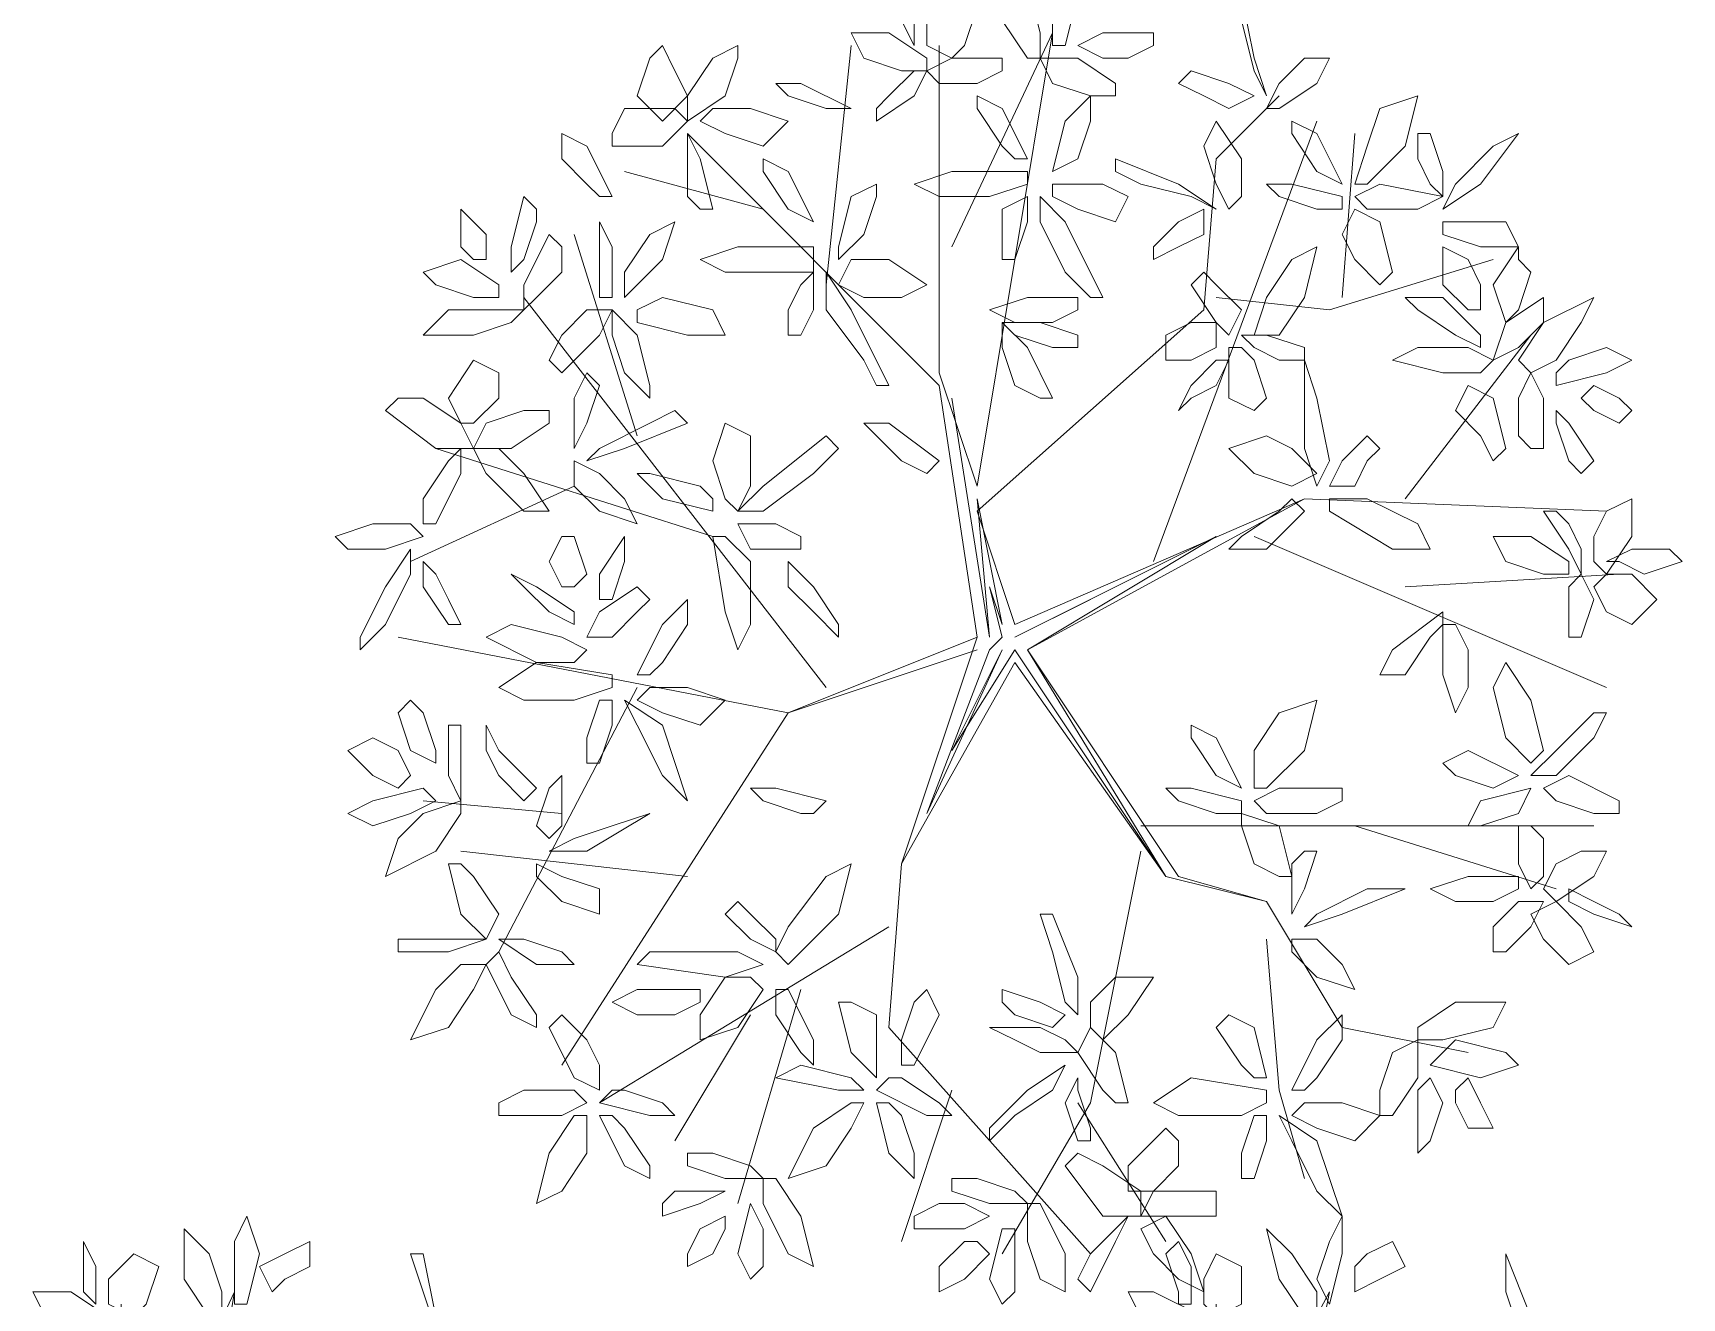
# Model space of a CAD drawing. Header units: millimetres. Extents: x 2576 to 2719, y 1757 to 1977.
# Drawn here: x 2666.106 to 2669.805, y 1817.342 to 1820.18 of the extents above; entities that cross this region are included whole.
import ezdxf

# ---------------------------------------------------------------- set-up
doc = ezdxf.new("R2010")
doc.units = ezdxf.units.MM
doc.layers.add('PDF_0', color=7, linetype='Continuous')

msp = doc.modelspace()

# ---------------------------------------------------------------- linework, layer by layer
at = {"layer": 'PDF_0', "lineweight": 9}
for points in [[(2668.3931, 1820.2081), (2668.3931, 1820.2928), (2668.4214, 1820.3493), (2668.4496, 1820.2646), (2668.4214, 1820.1516), (2668.3931, 1820.1516)], [(2668.0825, 1820.1516), (2668.0825, 1820.1799), (2668.0825, 1820.2364), (2668.0543, 1820.2928), (2668.0543, 1820.2646), (2668.0543, 1820.2081)], [(2668.3649, 1820.1234), (2668.3367, 1820.1234), (2668.2802, 1820.2081), (2668.2802, 1820.3211), (2668.3367, 1820.2928), (2668.3649, 1820.1799)], [(2668.1672, 1820.1234), (2668.1107, 1820.1516), (2668.1107, 1820.2081), (2668.1672, 1820.2646), (2668.2237, 1820.2364), (2668.1955, 1820.1516)], [(2668.8167, 1820.2081), (2668.845, 1820.0952), (2668.8732, 1820.0387), (2668.845, 1820.1234), (2668.8167, 1820.2646), (2668.7885, 1820.2646)], [(2668.0543, 1820.0952), (2667.9695, 1820.1234), (2667.9413, 1820.1799), (2668.026, 1820.1799), (2668.1107, 1820.1234), (2668.1107, 1820.0952)], [(2668.5626, 1820.1234), (2668.5061, 1820.1234), (2668.4496, 1820.1516), (2668.5061, 1820.1799), (2668.6191, 1820.1799), (2668.6191, 1820.1516)], [(2667.5459, 1820.0952), (2667.5742, 1820.0387), (2667.5177, 1819.9822), (2667.4612, 1820.0387), (2667.4895, 1820.1234), (2667.5177, 1820.1516)], [(2667.6871, 1820.1516), (2667.6871, 1820.1234), (2667.6589, 1820.0387), (2667.5742, 1819.9822), (2667.5742, 1820.0387), (2667.6307, 1820.1234)], [(2668.2237, 1820.0669), (2668.139, 1820.0669), (2668.1107, 1820.0952), (2668.1672, 1820.1234), (2668.2802, 1820.1234), (2668.2802, 1820.0952)], [(2668.4779, 1820.0387), (2668.3931, 1820.0669), (2668.3649, 1820.1234), (2668.4496, 1820.1234), (2668.5343, 1820.0669), (2668.5343, 1820.0387)], [(2668.8732, 1820.0104), (2668.9014, 1820.0104), (2668.9862, 1820.0669), (2669.0144, 1820.1234), (2668.9579, 1820.1234), (2668.9014, 1820.0669)], [(2667.8848, 1820.0104), (2667.9413, 1820.0104), (2667.8283, 1820.0669), (2667.7719, 1820.0669), (2667.8001, 1820.0387)], [(2668.026, 1820.0387), (2668.0825, 1820.0952), (2668.1107, 1820.0952), (2668.0825, 1820.0387), (2667.9978, 1819.9822), (2667.9978, 1820.0104)], [(2668.732, 1820.0387), (2668.7885, 1820.0104), (2668.845, 1820.0387), (2668.7885, 1820.0669), (2668.7038, 1820.0952), (2668.6755, 1820.0669)], [(2668.2802, 1819.9257), (2668.2237, 1820.0104), (2668.2237, 1820.0387), (2668.2802, 1820.0104), (2668.3367, 1819.8975), (2668.3084, 1819.8975)], [(2668.4496, 1819.8975), (2668.3931, 1819.8692), (2668.4214, 1819.9822), (2668.4779, 1820.0387), (2668.4779, 1819.9822)], [(2669.0709, 1819.841), (2669.0991, 1819.841), (2669.1838, 1819.9257), (2669.2121, 1820.0387), (2669.1274, 1820.0104), (2669.0991, 1819.9257)], [(2667.433, 1820.0104), (2667.5459, 1820.0104), (2667.5742, 1819.9822), (2667.5177, 1819.9257), (2667.4047, 1819.9257), (2667.4047, 1819.954)], [(2667.6024, 1819.9822), (2667.6307, 1820.0104), (2667.7154, 1820.0104), (2667.8001, 1819.9822), (2667.7436, 1819.9257), (2667.6589, 1819.954)], [(2668.7885, 1819.7845), (2668.8167, 1819.8128), (2668.8167, 1819.8975), (2668.7602, 1819.9822), (2668.732, 1819.9257), (2668.7602, 1819.841)], [(2668.9862, 1819.8692), (2669.0426, 1819.841), (2668.9862, 1819.954), (2668.9297, 1819.9822), (2668.9297, 1819.954)], [(2667.3483, 1819.841), (2667.2918, 1819.8975), (2667.2918, 1819.954), (2667.3483, 1819.9257), (2667.4047, 1819.8128), (2667.3765, 1819.8128)], [(2667.5742, 1819.8128), (2667.5742, 1819.8975), (2667.5742, 1819.954), (2667.6024, 1819.8975), (2667.6307, 1819.7845), (2667.6024, 1819.7845)], [(2669.2121, 1819.8975), (2669.2403, 1819.841), (2669.2686, 1819.8128), (2669.2686, 1819.8692), (2669.2403, 1819.954), (2669.2121, 1819.954)], [(2669.3815, 1819.9257), (2669.438, 1819.954), (2669.3533, 1819.841), (2669.2686, 1819.7845), (2669.2968, 1819.841)], [(2667.8001, 1819.7845), (2667.8566, 1819.7563), (2667.8001, 1819.8692), (2667.7436, 1819.8975), (2667.7436, 1819.8692)], [(2668.5908, 1819.841), (2668.7038, 1819.8128), (2668.7602, 1819.7845), (2668.6755, 1819.841), (2668.5343, 1819.8975), (2668.5343, 1819.8692)], [(2668.2519, 1819.8128), (2668.139, 1819.8128), (2668.0825, 1819.841), (2668.1672, 1819.8692), (2668.3367, 1819.8692), (2668.3367, 1819.841)], [(2667.2353, 1819.7563), (2667.2071, 1819.6716), (2667.1788, 1819.6433), (2667.1788, 1819.6998), (2667.2071, 1819.8128), (2667.2353, 1819.7845)], [(2667.9695, 1819.728), (2667.9978, 1819.8128), (2667.9978, 1819.841), (2667.9413, 1819.8128), (2667.9131, 1819.6998), (2667.9131, 1819.6716)], [(2668.2802, 1819.6716), (2668.3084, 1819.6716), (2668.3367, 1819.7563), (2668.3367, 1819.8128), (2668.2802, 1819.7845), (2668.2802, 1819.728)], [(2668.4214, 1819.6433), (2668.3649, 1819.7563), (2668.3649, 1819.8128), (2668.4214, 1819.7563), (2668.5061, 1819.5868), (2668.4779, 1819.5868)], [(2668.3931, 1819.8128), (2668.3931, 1819.841), (2668.5061, 1819.841), (2668.5626, 1819.8128), (2668.5343, 1819.7563), (2668.4496, 1819.7845)], [(2668.9862, 1819.7845), (2668.9014, 1819.8128), (2668.8732, 1819.841), (2668.9297, 1819.841), (2669.0426, 1819.8128), (2669.0426, 1819.7845)], [(2669.2121, 1819.7845), (2669.2686, 1819.8128), (2669.1274, 1819.841), (2669.0709, 1819.8128), (2669.0991, 1819.7845)], [(2667.1223, 1819.6716), (2667.0941, 1819.6716), (2667.0659, 1819.6998), (2667.0659, 1819.7845), (2667.0941, 1819.7563), (2667.1223, 1819.728)], [(2668.6755, 1819.6998), (2668.732, 1819.728), (2668.732, 1819.7845), (2668.6755, 1819.7563), (2668.6191, 1819.6998), (2668.6191, 1819.6716)], [(2669.0709, 1819.6716), (2669.0426, 1819.728), (2669.0709, 1819.7845), (2669.1274, 1819.7563), (2669.1556, 1819.6433), (2669.1274, 1819.6151)], [(2667.3765, 1819.6433), (2667.3765, 1819.728), (2667.3765, 1819.7563), (2667.4047, 1819.6998), (2667.4047, 1819.5868), (2667.3765, 1819.5868)], [(2667.433, 1819.6433), (2667.4895, 1819.728), (2667.5459, 1819.7563), (2667.5177, 1819.6716), (2667.433, 1819.5868), (2667.433, 1819.6151)], [(2669.2686, 1819.7563), (2669.2686, 1819.728), (2669.3533, 1819.6998), (2669.438, 1819.6998), (2669.4098, 1819.7563), (2669.325, 1819.7563)], [(2667.2918, 1819.6433), (2667.2353, 1819.5868), (2667.2071, 1819.5586), (2667.2071, 1819.6151), (2667.2635, 1819.728), (2667.2918, 1819.6998)], [(2667.7719, 1819.6433), (2667.6589, 1819.6433), (2667.6024, 1819.6716), (2667.6871, 1819.6998), (2667.8566, 1819.6998), (2667.8566, 1819.6433)], [(2668.845, 1819.5021), (2668.9014, 1819.5021), (2668.9579, 1819.5868), (2668.9862, 1819.6998), (2668.9297, 1819.6716), (2668.8732, 1819.5868)], [(2669.3533, 1819.5586), (2669.325, 1819.5586), (2669.2686, 1819.6151), (2669.2686, 1819.6998), (2669.325, 1819.6716), (2669.3533, 1819.6151)], [(2669.4662, 1819.6433), (2669.438, 1819.5586), (2669.4098, 1819.5304), (2669.3815, 1819.6151), (2669.438, 1819.6998), (2669.438, 1819.6716)], [(2667.0941, 1819.5868), (2667.0094, 1819.6151), (2666.9812, 1819.6433), (2667.0659, 1819.6716), (2667.1506, 1819.6151), (2667.1506, 1819.5868)], [(2667.9131, 1819.6151), (2667.9413, 1819.6716), (2668.026, 1819.6716), (2668.1107, 1819.6151), (2668.0543, 1819.5868), (2667.9695, 1819.5868)], [(2667.8001, 1819.5021), (2667.8283, 1819.5021), (2667.8566, 1819.5586), (2667.8566, 1819.6433), (2667.8283, 1819.6151), (2667.8001, 1819.5586)], [(2667.9695, 1819.4457), (2667.8848, 1819.5586), (2667.8848, 1819.6433), (2667.9413, 1819.5586), (2668.026, 1819.3892), (2667.9978, 1819.3892)], [(2668.7602, 1819.6151), (2668.8167, 1819.5586), (2668.7885, 1819.5021), (2668.7602, 1819.5304), (2668.7038, 1819.6151), (2668.732, 1819.6433)], [(2667.4612, 1819.5586), (2667.4612, 1819.5304), (2667.5742, 1819.5021), (2667.6589, 1819.5021), (2667.6307, 1819.5586), (2667.5177, 1819.5868)], [(2668.3931, 1819.5304), (2668.3084, 1819.5304), (2668.2519, 1819.5586), (2668.3367, 1819.5868), (2668.4496, 1819.5868), (2668.4496, 1819.5586)], [(2669.2968, 1819.5021), (2669.2121, 1819.5586), (2669.1838, 1819.5868), (2669.2686, 1819.5868), (2669.3533, 1819.5021), (2669.3533, 1819.4739)], [(2669.4945, 1819.5304), (2669.4945, 1819.5868), (2669.4098, 1819.5304), (2669.3815, 1819.4457), (2669.438, 1819.4739)], [(2669.4662, 1819.4174), (2669.438, 1819.4457), (2669.4945, 1819.5304), (2669.6074, 1819.5868), (2669.5792, 1819.5304), (2669.5227, 1819.4457)], [(2667.2071, 1819.5586), (2667.1788, 1819.5304), (2667.0941, 1819.5021), (2666.9812, 1819.5021), (2667.0376, 1819.5586), (2667.1223, 1819.5586)], [(2667.2918, 1819.5021), (2667.3483, 1819.5586), (2667.4047, 1819.5586), (2667.3765, 1819.5021), (2667.2918, 1819.4174), (2667.2635, 1819.4457)], [(2667.433, 1819.4174), (2667.4047, 1819.5021), (2667.4047, 1819.5586), (2667.4612, 1819.5021), (2667.4895, 1819.3892), (2667.4895, 1819.3609)], [(2668.3931, 1819.4739), (2668.3084, 1819.5021), (2668.2802, 1819.5304), (2668.3649, 1819.5304), (2668.4496, 1819.5021), (2668.4496, 1819.4739)], [(2668.3084, 1819.3892), (2668.2802, 1819.4739), (2668.2802, 1819.5304), (2668.3367, 1819.4739), (2668.3931, 1819.3609), (2668.3649, 1819.3609)], [(2668.7602, 1819.5304), (2668.7602, 1819.4739), (2668.7038, 1819.4457), (2668.6473, 1819.4457), (2668.6473, 1819.5021), (2668.7038, 1819.5304)], [(2668.845, 1819.4457), (2668.8732, 1819.3609), (2668.845, 1819.3327), (2668.7885, 1819.3609), (2668.7885, 1819.4739), (2668.8167, 1819.4739)], [(2668.9014, 1819.4457), (2668.845, 1819.4739), (2668.8167, 1819.5021), (2668.8732, 1819.5021), (2668.9579, 1819.4739), (2668.9579, 1819.4457)], [(2669.3815, 1819.4457), (2669.3533, 1819.4174), (2669.2686, 1819.4174), (2669.1556, 1819.4457), (2669.2121, 1819.4739), (2669.325, 1819.4739)], [(2669.551, 1819.4457), (2669.6357, 1819.4739), (2669.6922, 1819.4457), (2669.6357, 1819.4174), (2669.5227, 1819.3892), (2669.5227, 1819.4174)], [(2667.1506, 1819.3609), (2667.0941, 1819.3045), (2667.0659, 1819.3045), (2667.0376, 1819.3609), (2667.0941, 1819.4457), (2667.1506, 1819.4174)], [(2668.7885, 1819.4457), (2668.7602, 1819.4457), (2668.7038, 1819.3892), (2668.6755, 1819.3327), (2668.7038, 1819.3609), (2668.7602, 1819.3892)], [(2668.9862, 1819.3609), (2668.9579, 1819.4457), (2668.9579, 1819.248), (2668.9862, 1819.1633), (2669.0144, 1819.2197)], [(2667.32, 1819.3609), (2667.32, 1819.2762), (2667.32, 1819.248), (2667.3483, 1819.3045), (2667.3765, 1819.3892), (2667.3483, 1819.4174)], [(2669.438, 1819.2762), (2669.438, 1819.3609), (2669.4662, 1819.4174), (2669.4945, 1819.3609), (2669.4945, 1819.248), (2669.4662, 1819.248)], [(2669.3533, 1819.2762), (2669.2968, 1819.3327), (2669.325, 1819.3892), (2669.3815, 1819.3609), (2669.4098, 1819.248), (2669.3815, 1819.2197)], [(2669.5792, 1819.3609), (2669.6074, 1819.3892), (2669.6639, 1819.3609), (2669.6922, 1819.3327), (2669.6639, 1819.3045), (2669.6074, 1819.3327)], [(2666.9812, 1819.3609), (2667.0659, 1819.3045), (2667.0941, 1819.248), (2667.0094, 1819.248), (2666.8964, 1819.3327), (2666.9247, 1819.3609)], [(2667.2635, 1819.3327), (2667.2635, 1819.3045), (2667.1788, 1819.248), (2667.0941, 1819.248), (2667.1223, 1819.3045), (2667.2071, 1819.3327)], [(2667.4895, 1819.3045), (2667.3765, 1819.248), (2667.3483, 1819.2197), (2667.433, 1819.248), (2667.5742, 1819.3045), (2667.5459, 1819.3327)], [(2669.551, 1819.2197), (2669.5227, 1819.3045), (2669.5227, 1819.3327), (2669.551, 1819.3045), (2669.6074, 1819.2197), (2669.5792, 1819.1915)], [(2667.6871, 1819.1068), (2667.6589, 1819.135), (2667.6307, 1819.2197), (2667.6589, 1819.3045), (2667.7154, 1819.2762), (2667.7154, 1819.1633)], [(2668.0543, 1819.2197), (2667.9978, 1819.2762), (2667.9695, 1819.3045), (2668.026, 1819.3045), (2668.139, 1819.2197), (2668.1107, 1819.1915)], [(2667.8566, 1819.1915), (2667.7436, 1819.1068), (2667.6871, 1819.1068), (2667.7436, 1819.1633), (2667.8848, 1819.2762), (2667.9131, 1819.248)], [(2668.9862, 1819.1915), (2668.9297, 1819.1633), (2668.845, 1819.1915), (2668.7885, 1819.248), (2668.8732, 1819.2762), (2668.9297, 1819.248)], [(2669.1274, 1819.248), (2669.0991, 1819.2762), (2669.0426, 1819.2197), (2669.0144, 1819.1633), (2669.0709, 1819.1633), (2669.0991, 1819.2197)], [(2666.9812, 1819.135), (2667.0376, 1819.2197), (2667.0659, 1819.248), (2667.0659, 1819.1915), (2667.0094, 1819.0785), (2666.9812, 1819.0785)], [(2667.0941, 1819.248), (2667.1506, 1819.248), (2667.2071, 1819.1915), (2667.2635, 1819.1068), (2667.2071, 1819.1068), (2667.1223, 1819.1915)], [(2667.32, 1819.2197), (2667.32, 1819.1633), (2667.3765, 1819.1068), (2667.4612, 1819.0785), (2667.433, 1819.135), (2667.3765, 1819.1915)], [(2667.6024, 1819.1633), (2667.4895, 1819.1915), (2667.4612, 1819.1915), (2667.5177, 1819.135), (2667.6307, 1819.1068), (2667.6307, 1819.135)], [(2668.9014, 1819.1068), (2668.8167, 1819.0503), (2668.7885, 1819.0221), (2668.8732, 1819.0221), (2668.9579, 1819.1068), (2668.9297, 1819.135)], [(2669.0991, 1819.135), (2669.2121, 1819.0785), (2669.2403, 1819.0221), (2669.1556, 1819.0221), (2669.0144, 1819.1068), (2669.0144, 1819.135)], [(2669.551, 1819.0785), (2669.5792, 1819.0221), (2669.5792, 1818.9656), (2669.551, 1819.0221), (2669.4945, 1819.1068), (2669.5227, 1819.1068)], [(2669.6074, 1819.0503), (2669.6357, 1819.1068), (2669.6922, 1819.135), (2669.6922, 1819.0503), (2669.6357, 1818.9656), (2669.6074, 1818.9938)], [(2666.9812, 1819.0503), (2666.9529, 1819.0785), (2666.8682, 1819.0785), (2666.7835, 1819.0503), (2666.8117, 1819.0221), (2666.8964, 1819.0221)], [(2667.8283, 1819.0221), (2667.8283, 1819.0503), (2667.7719, 1819.0785), (2667.6871, 1819.0785), (2667.7154, 1819.0221), (2667.7719, 1819.0221)], [(2667.32, 1818.9373), (2667.2918, 1818.9373), (2667.2635, 1818.9938), (2667.2918, 1819.0503), (2667.32, 1819.0503), (2667.3483, 1818.9656)], [(2667.433, 1818.9938), (2667.4047, 1818.9091), (2667.3765, 1818.9091), (2667.3765, 1818.9656), (2667.433, 1819.0503), (2667.433, 1819.0221)], [(2667.7154, 1818.9938), (2667.7154, 1818.8526), (2667.6871, 1818.7961), (2667.6589, 1818.8809), (2667.6307, 1819.0503), (2667.6589, 1819.0503)], [(2669.4945, 1818.9656), (2669.4098, 1818.9938), (2669.3815, 1819.0503), (2669.4662, 1819.0503), (2669.551, 1818.9938), (2669.551, 1818.9656)], [(2666.8964, 1818.8526), (2666.9529, 1818.9656), (2666.9529, 1819.0221), (2666.8964, 1818.9373), (2666.84, 1818.8244), (2666.84, 1818.7961)], [(2667.0376, 1818.9091), (2667.0094, 1818.9656), (2666.9812, 1818.9938), (2666.9812, 1818.9373), (2667.0376, 1818.8526), (2667.0659, 1818.8526)], [(2667.8566, 1818.8809), (2667.8001, 1818.9373), (2667.8001, 1818.9938), (2667.8566, 1818.9373), (2667.9131, 1818.8526), (2667.9131, 1818.8244)], [(2669.6357, 1818.9938), (2669.6639, 1818.9938), (2669.7204, 1818.9656), (2669.8051, 1818.9938), (2669.7769, 1819.0221), (2669.6922, 1819.0221)], [(2667.2635, 1818.8809), (2667.2071, 1818.9373), (2667.1788, 1818.9656), (2667.2353, 1818.9373), (2667.32, 1818.8809), (2667.32, 1818.8526)], [(2669.551, 1818.8809), (2669.551, 1818.9373), (2669.5792, 1818.9656), (2669.6074, 1818.9091), (2669.5792, 1818.8244), (2669.551, 1818.8244)], [(2669.6074, 1818.9373), (2669.6357, 1818.9656), (2669.6922, 1818.9656), (2669.7486, 1818.9091), (2669.6922, 1818.8526), (2669.6357, 1818.8809)], [(2667.4612, 1818.8809), (2667.4047, 1818.8244), (2667.3483, 1818.8244), (2667.3765, 1818.8809), (2667.4612, 1818.9373), (2667.4895, 1818.9091)], [(2667.5177, 1818.7679), (2667.5742, 1818.8526), (2667.5742, 1818.9091), (2667.5177, 1818.8526), (2667.4612, 1818.7397), (2667.4895, 1818.7397)], [(2667.3483, 1818.7961), (2667.32, 1818.7679), (2667.2353, 1818.7679), (2667.1223, 1818.8244), (2667.1788, 1818.8526), (2667.2918, 1818.8244)], [(2669.2403, 1818.8244), (2669.1838, 1818.7397), (2669.1274, 1818.7397), (2669.1556, 1818.7961), (2669.2686, 1818.8809), (2669.2686, 1818.8526)], [(2669.325, 1818.7961), (2669.325, 1818.7114), (2669.2968, 1818.6549), (2669.2686, 1818.7397), (2669.2686, 1818.8526), (2669.2968, 1818.8526)], [(2667.32, 1818.6832), (2667.2071, 1818.6832), (2667.1506, 1818.7114), (2667.2353, 1818.7679), (2667.4047, 1818.7397), (2667.4047, 1818.7114)], [(2669.4662, 1818.542), (2669.4945, 1818.5702), (2669.4662, 1818.6832), (2669.4098, 1818.7679), (2669.3815, 1818.7114), (2669.4098, 1818.5985)], [(2667.4612, 1818.6832), (2667.4895, 1818.7114), (2667.5742, 1818.7114), (2667.6589, 1818.6832), (2667.6024, 1818.6267), (2667.5177, 1818.6549)], [(2666.9812, 1818.6549), (2667.0094, 1818.5702), (2667.0094, 1818.542), (2666.9529, 1818.5702), (2666.9247, 1818.6549), (2666.9529, 1818.6832)], [(2667.3483, 1818.542), (2667.3765, 1818.542), (2667.4047, 1818.6267), (2667.4047, 1818.6832), (2667.3765, 1818.6832), (2667.3483, 1818.5985)], [(2667.5177, 1818.5137), (2667.5742, 1818.4573), (2667.5177, 1818.6267), (2667.433, 1818.6832), (2667.4612, 1818.6267)], [(2668.845, 1818.4855), (2668.8732, 1818.4855), (2668.9579, 1818.5702), (2668.9862, 1818.6832), (2668.9014, 1818.6549), (2668.845, 1818.5702)], [(2667.0659, 1818.5985), (2667.0659, 1818.5137), (2667.0659, 1818.4573), (2667.0376, 1818.5137), (2667.0376, 1818.6267), (2667.0659, 1818.6267)], [(2667.1506, 1818.5137), (2667.1223, 1818.5702), (2667.1223, 1818.6267), (2667.1506, 1818.5702), (2667.2353, 1818.4855), (2667.2071, 1818.4573)], [(2668.7602, 1818.5137), (2668.8167, 1818.4855), (2668.7602, 1818.5985), (2668.7038, 1818.6267), (2668.7038, 1818.5985)], [(2669.6074, 1818.5985), (2669.5227, 1818.5137), (2669.4662, 1818.5137), (2669.5227, 1818.5702), (2669.6074, 1818.6549), (2669.6357, 1818.6549)], [(2666.9529, 1818.5137), (2666.9247, 1818.4855), (2666.8682, 1818.5137), (2666.8117, 1818.5702), (2666.8682, 1818.5985), (2666.9247, 1818.5702)], [(2669.3815, 1818.4855), (2669.438, 1818.5137), (2669.325, 1818.5702), (2669.2686, 1818.542), (2669.2968, 1818.5137)], [(2667.2635, 1818.4855), (2667.2918, 1818.5137), (2667.2918, 1818.4008), (2667.2635, 1818.3725), (2667.2353, 1818.4008)], [(2669.6074, 1818.429), (2669.5227, 1818.4573), (2669.4945, 1818.4855), (2669.551, 1818.5137), (2669.6639, 1818.4573), (2669.6639, 1818.429)], [(2666.9529, 1818.429), (2666.8682, 1818.4008), (2666.8117, 1818.429), (2666.8682, 1818.4573), (2666.9812, 1818.4855), (2667.0094, 1818.4573)], [(2667.8283, 1818.429), (2667.7436, 1818.4573), (2667.7154, 1818.4855), (2667.7719, 1818.4855), (2667.8848, 1818.4573), (2667.8566, 1818.429)], [(2668.7602, 1818.429), (2668.6755, 1818.4573), (2668.6473, 1818.4855), (2668.7038, 1818.4855), (2668.8167, 1818.4573), (2668.8167, 1818.429)], [(2668.9862, 1818.429), (2668.8732, 1818.429), (2668.845, 1818.4573), (2668.9014, 1818.4855), (2669.0426, 1818.4855), (2669.0426, 1818.4573)], [(2669.438, 1818.429), (2669.4662, 1818.4855), (2669.3533, 1818.4573), (2669.325, 1818.4008), (2669.3533, 1818.4008)], [(2667.0659, 1818.4573), (2667.0659, 1818.429), (2667.0094, 1818.3443), (2666.8964, 1818.2878), (2666.9247, 1818.3725), (2666.9812, 1818.429)], [(2667.4047, 1818.4008), (2667.4895, 1818.429), (2667.3483, 1818.3443), (2667.2635, 1818.3443), (2667.32, 1818.3725)], [(2668.845, 1818.3161), (2668.8167, 1818.4008), (2668.8167, 1818.429), (2668.9014, 1818.4008), (2668.9297, 1818.2878), (2668.9014, 1818.2878)], [(2669.4945, 1818.3725), (2669.4945, 1818.2878), (2669.4662, 1818.2596), (2669.438, 1818.3161), (2669.438, 1818.4008), (2669.4662, 1818.4008)], [(2668.9297, 1818.3161), (2668.9297, 1818.2313), (2668.9297, 1818.2031), (2668.9579, 1818.2596), (2668.9862, 1818.3443), (2668.9579, 1818.3443)], [(2669.5227, 1818.3161), (2669.5792, 1818.3443), (2669.6357, 1818.3443), (2669.6074, 1818.2878), (2669.5227, 1818.2313), (2669.4945, 1818.2596)], [(2667.0941, 1818.2878), (2667.1506, 1818.2031), (2667.1223, 1818.1466), (2667.0659, 1818.2031), (2667.0376, 1818.3161), (2667.0659, 1818.3161)], [(2667.2353, 1818.3161), (2667.2353, 1818.2878), (2667.2918, 1818.2313), (2667.3765, 1818.2031), (2667.3765, 1818.2596), (2667.2918, 1818.2878)], [(2667.8001, 1818.1749), (2667.8848, 1818.2878), (2667.9413, 1818.3161), (2667.9131, 1818.2031), (2667.8001, 1818.0901), (2667.7719, 1818.1184)], [(2669.0991, 1818.2596), (2668.9862, 1818.2031), (2668.9579, 1818.1749), (2669.0426, 1818.2031), (2669.1838, 1818.2596), (2669.1556, 1818.2596)], [(2669.3815, 1818.2313), (2669.2968, 1818.2313), (2669.2403, 1818.2596), (2669.325, 1818.2878), (2669.438, 1818.2878), (2669.438, 1818.2596)], [(2669.551, 1818.2596), (2669.551, 1818.2313), (2669.6074, 1818.2031), (2669.6922, 1818.1749), (2669.6639, 1818.2031), (2669.6074, 1818.2313)], [(2667.6871, 1818.2313), (2667.6589, 1818.2031), (2667.7154, 1818.1466), (2667.7719, 1818.1184), (2667.7719, 1818.1466), (2667.7154, 1818.2031)], [(2669.3815, 1818.1749), (2669.438, 1818.2313), (2669.4945, 1818.2313), (2669.4662, 1818.1749), (2669.4098, 1818.1184), (2669.3815, 1818.1184)], [(2669.4662, 1818.2031), (2669.5227, 1818.2313), (2669.5792, 1818.1749), (2669.6074, 1818.1184), (2669.551, 1818.0901), (2669.4945, 1818.1466)], [(2668.3931, 1818.1184), (2668.4214, 1818.0054), (2668.4496, 1817.9772), (2668.4496, 1818.0619), (2668.3931, 1818.2031), (2668.3649, 1818.2031)], [(2666.9812, 1818.1466), (2667.0659, 1818.1466), (2667.1223, 1818.1466), (2667.0376, 1818.1184), (2666.9247, 1818.1184), (2666.9247, 1818.1466)], [(2667.2071, 1818.1466), (2667.1506, 1818.1466), (2667.2353, 1818.0901), (2667.32, 1818.0901), (2667.2918, 1818.1184)], [(2668.9297, 1818.1466), (2668.9297, 1818.1184), (2668.9862, 1818.0619), (2669.0709, 1818.0337), (2669.0426, 1818.0901), (2668.9862, 1818.1466)], [(2667.1788, 1818.0619), (2667.2353, 1817.9772), (2667.2353, 1817.9489), (2667.1788, 1817.9772), (2667.1223, 1818.0901), (2667.1506, 1818.1184)], [(2667.5459, 1818.1184), (2667.6871, 1818.1184), (2667.7436, 1818.0901), (2667.6589, 1818.0619), (2667.4612, 1818.0901), (2667.4895, 1818.1184)], [(2667.1223, 1818.0901), (2667.0659, 1818.0901), (2667.0094, 1818.0337), (2666.9529, 1817.9207), (2667.0376, 1817.9489), (2667.0941, 1818.0337)], [(2667.5459, 1817.9772), (2667.4612, 1817.9772), (2667.4047, 1818.0054), (2667.4612, 1818.0337), (2667.6024, 1818.0337), (2667.6024, 1818.0054)], [(2667.7154, 1818.0619), (2667.7436, 1818.0337), (2667.6871, 1817.9489), (2667.6024, 1817.9207), (2667.6024, 1817.9772), (2667.6589, 1818.0619)], [(2667.7719, 1817.9772), (2667.8283, 1817.8925), (2667.8566, 1817.8642), (2667.8566, 1817.9207), (2667.8001, 1818.0337), (2667.7719, 1818.0337)], [(2668.0543, 1817.9207), (2668.0825, 1818.0054), (2668.1107, 1818.0337), (2668.139, 1817.9772), (2668.0825, 1817.8642), (2668.0543, 1817.8642)], [(2668.3084, 1817.9772), (2668.3931, 1817.9489), (2668.4214, 1817.9772), (2668.3649, 1818.0054), (2668.2802, 1818.0337), (2668.2802, 1818.0054)], [(2668.4779, 1817.9489), (2668.5061, 1817.9207), (2668.5626, 1817.9772), (2668.6191, 1818.0619), (2668.5343, 1818.0619), (2668.4779, 1818.0054)], [(2667.9978, 1817.9772), (2667.9978, 1817.8925), (2667.9978, 1817.836), (2667.9413, 1817.8925), (2667.9131, 1818.0054), (2667.9413, 1818.0054)], [(2669.2121, 1817.9207), (2669.2121, 1817.9489), (2669.2968, 1818.0054), (2669.4098, 1818.0054), (2669.3815, 1817.9489), (2669.2686, 1817.9207)], [(2667.3483, 1817.9207), (2667.3765, 1817.8642), (2667.3765, 1817.8078), (2667.32, 1817.836), (2667.2635, 1817.9489), (2667.2918, 1817.9772)], [(2668.8167, 1817.8642), (2668.7602, 1817.9489), (2668.7885, 1817.9772), (2668.845, 1817.9489), (2668.8732, 1817.836), (2668.845, 1817.836)], [(2668.9862, 1817.836), (2669.0426, 1817.9207), (2669.0426, 1817.9772), (2668.9862, 1817.9207), (2668.9297, 1817.8078), (2668.9579, 1817.8078)], [(2668.4496, 1817.8925), (2668.4214, 1817.9207), (2668.3649, 1817.9489), (2668.2519, 1817.9489), (2668.3084, 1817.9207), (2668.3649, 1817.8925)], [(2668.5061, 1817.8078), (2668.4496, 1817.8925), (2668.4779, 1817.9489), (2668.5343, 1817.8925), (2668.5626, 1817.7795), (2668.5343, 1817.7795)], [(2669.1274, 1817.8078), (2669.1556, 1817.8925), (2669.2121, 1817.9207), (2669.2121, 1817.836), (2669.1556, 1817.7513), (2669.1274, 1817.7513)], [(2669.2968, 1817.9207), (2669.4098, 1817.8925), (2669.438, 1817.8642), (2669.3533, 1817.836), (2669.2403, 1817.8642), (2669.2686, 1817.8925)], [(2667.8283, 1817.8642), (2667.7719, 1817.836), (2667.9131, 1817.8078), (2667.9695, 1817.8078), (2667.9413, 1817.836)], [(2668.3084, 1817.7513), (2668.3931, 1817.8078), (2668.4214, 1817.8642), (2668.3367, 1817.8078), (2668.2519, 1817.723), (2668.2519, 1817.6948)], [(2668.0543, 1817.836), (2668.139, 1817.7795), (2668.1672, 1817.7513), (2668.1107, 1817.7513), (2667.9978, 1817.8078), (2668.026, 1817.836)], [(2668.4779, 1817.723), (2668.4496, 1817.8078), (2668.4496, 1817.836), (2668.4214, 1817.7795), (2668.4496, 1817.6948), (2668.4779, 1817.6948)], [(2668.8167, 1817.7513), (2668.6755, 1817.7513), (2668.6191, 1817.7795), (2668.7038, 1817.836), (2668.8732, 1817.8078), (2668.8732, 1817.7795)], [(2669.2121, 1817.723), (2669.2121, 1817.8078), (2669.2403, 1817.836), (2669.2686, 1817.7795), (2669.2403, 1817.6948), (2669.2121, 1817.6666)], [(2669.2968, 1817.8078), (2669.325, 1817.836), (2669.3533, 1817.7795), (2669.3815, 1817.723), (2669.325, 1817.723), (2669.2968, 1817.7795)], [(2667.2071, 1817.8078), (2667.32, 1817.8078), (2667.3483, 1817.7795), (2667.2918, 1817.7513), (2667.1506, 1817.7513), (2667.1506, 1817.7795)], [(2667.433, 1817.8078), (2667.5177, 1817.7795), (2667.5459, 1817.7513), (2667.4895, 1817.7513), (2667.3765, 1817.7795), (2667.4047, 1817.8078)], [(2667.9695, 1817.7795), (2667.9413, 1817.7795), (2667.8566, 1817.723), (2667.8001, 1817.6101), (2667.8848, 1817.6383), (2667.9413, 1817.723)], [(2668.0543, 1817.7513), (2668.0825, 1817.6666), (2668.0825, 1817.6101), (2668.026, 1817.6666), (2667.9978, 1817.7795), (2668.026, 1817.7795)], [(2668.9297, 1817.7513), (2668.9579, 1817.7795), (2669.0426, 1817.7795), (2669.1274, 1817.7513), (2669.0709, 1817.6948), (2668.9862, 1817.723)], [(2667.3483, 1817.7513), (2667.32, 1817.7513), (2667.2635, 1817.6666), (2667.2353, 1817.5536), (2667.2918, 1817.5818), (2667.3483, 1817.6666)], [(2667.433, 1817.723), (2667.4895, 1817.6383), (2667.4895, 1817.6101), (2667.433, 1817.6383), (2667.3765, 1817.7513), (2667.4047, 1817.7513)], [(2668.8167, 1817.6101), (2668.845, 1817.6101), (2668.8732, 1817.6948), (2668.8732, 1817.7513), (2668.845, 1817.7513), (2668.8167, 1817.6666)], [(2668.9862, 1817.5818), (2669.0426, 1817.5254), (2668.9862, 1817.6948), (2668.9014, 1817.7513), (2668.9297, 1817.6948)], [(2668.6755, 1817.6383), (2668.6191, 1817.5818), (2668.5626, 1817.5818), (2668.5626, 1817.6383), (2668.6473, 1817.723), (2668.6755, 1817.6948)], [(2667.6307, 1817.6666), (2667.7154, 1817.6383), (2667.7436, 1817.6101), (2667.6589, 1817.6101), (2667.5742, 1817.6383), (2667.5742, 1817.6666)], [(2668.5061, 1817.6383), (2668.5908, 1817.5818), (2668.5908, 1817.5254), (2668.5061, 1817.5254), (2668.4214, 1817.6383), (2668.4496, 1817.6666)], [(2667.7436, 1817.6101), (2667.7719, 1817.6101), (2667.8283, 1817.5254), (2667.8566, 1817.4124), (2667.8001, 1817.4406), (2667.7436, 1817.5536)], [(2668.2237, 1817.6101), (2668.3084, 1817.5818), (2668.3367, 1817.5536), (2668.2519, 1817.5536), (2668.1672, 1817.5818), (2668.1672, 1817.6101)], [(2667.5459, 1817.5818), (2667.6024, 1817.5818), (2667.6589, 1817.5818), (2667.6024, 1817.5536), (2667.5177, 1817.5254), (2667.5177, 1817.5536)], [(2667.7436, 1817.4971), (2667.7154, 1817.5536), (2667.6871, 1817.4406), (2667.7154, 1817.3842), (2667.7436, 1817.4124)], [(2668.139, 1817.5536), (2668.1955, 1817.5536), (2668.2519, 1817.5254), (2668.1955, 1817.4971), (2668.0825, 1817.4971), (2668.0825, 1817.5254)], [(2668.3367, 1817.5536), (2668.3649, 1817.5536), (2668.4214, 1817.4406), (2668.4214, 1817.3559), (2668.3649, 1817.3842), (2668.3367, 1817.4689)], [(2668.7602, 1817.5818), (2668.7602, 1817.5254), (2668.6755, 1817.5254), (2668.5908, 1817.5254), (2668.6191, 1817.5818), (2668.7038, 1817.5818)], [(2666.5576, 1817.3842), (2666.5576, 1817.4689), (2666.5858, 1817.5254), (2666.614, 1817.4406), (2666.5858, 1817.3277), (2666.5576, 1817.3277)], [(2667.6589, 1817.5254), (2667.6589, 1817.4971), (2667.6307, 1817.4406), (2667.5742, 1817.4124), (2667.5742, 1817.4406), (2667.6024, 1817.4971)], [(2668.4779, 1817.4406), (2668.5343, 1817.4971), (2668.5626, 1817.5254), (2668.5343, 1817.4689), (2668.4779, 1817.3559), (2668.4496, 1817.3842)], [(2668.5908, 1817.4971), (2668.6473, 1817.5254), (2668.7038, 1817.4406), (2668.732, 1817.3559), (2668.6755, 1817.3842), (2668.6191, 1817.4406)], [(2668.9862, 1817.3842), (2669.0144, 1817.3277), (2669.0426, 1817.4406), (2669.0426, 1817.5254), (2669.0144, 1817.4689)], [(2666.5293, 1817.2712), (2666.5011, 1817.2994), (2666.4446, 1817.3842), (2666.4446, 1817.4971), (2666.5011, 1817.4406), (2666.5293, 1817.3559)], [(2668.3084, 1817.4406), (2668.3084, 1817.3559), (2668.2802, 1817.3277), (2668.2519, 1817.3842), (2668.2802, 1817.4971), (2668.3084, 1817.4971)], [(2668.9862, 1817.2712), (2668.9579, 1817.2994), (2668.9014, 1817.3842), (2668.8732, 1817.4971), (2668.9297, 1817.4406), (2668.9862, 1817.3559)], [(2666.2469, 1817.3277), (2666.2469, 1817.4124), (2666.2187, 1817.4689), (2666.2187, 1817.4406), (2666.2187, 1817.3559)], [(2666.3316, 1817.2994), (2666.2752, 1817.3277), (2666.2752, 1817.3842), (2666.3316, 1817.4406), (2666.3881, 1817.4124), (2666.3599, 1817.3277)], [(2666.6423, 1817.3559), (2666.614, 1817.4124), (2666.6705, 1817.4406), (2666.727, 1817.4689), (2666.727, 1817.4124), (2666.6705, 1817.3842)], [(2666.9812, 1817.3559), (2667.0094, 1817.2712), (2667.0376, 1817.2147), (2667.0094, 1817.2994), (2666.9812, 1817.4406), (2666.9529, 1817.4406)], [(2668.2237, 1817.4689), (2668.2519, 1817.4406), (2668.1955, 1817.3842), (2668.139, 1817.3559), (2668.139, 1817.4124), (2668.1955, 1817.4689)], [(2668.6755, 1817.3277), (2668.7038, 1817.3277), (2668.7038, 1817.4124), (2668.6755, 1817.4689), (2668.6473, 1817.4406), (2668.6755, 1817.3559)], [(2668.7602, 1817.2994), (2668.732, 1817.3277), (2668.732, 1817.3842), (2668.7602, 1817.4406), (2668.8167, 1817.4124), (2668.8167, 1817.3277)], [(2669.0709, 1817.3559), (2669.0709, 1817.4124), (2669.0991, 1817.4406), (2669.1556, 1817.4689), (2669.1838, 1817.4124), (2669.1274, 1817.3842)], [(2669.4098, 1817.3559), (2669.4098, 1817.4406), (2669.4662, 1817.2994), (2669.4662, 1817.2147), (2669.438, 1817.2712)], [(2666.2187, 1817.2712), (2666.134, 1817.2994), (2666.1057, 1817.3559), (2666.1904, 1817.3559), (2666.2752, 1817.2994), (2666.2752, 1817.2712)], [(2668.6473, 1817.2712), (2668.5908, 1817.2994), (2668.5626, 1817.3559), (2668.6191, 1817.3559), (2668.732, 1817.2994), (2668.7038, 1817.2712)]]:
    msp.add_lwpolyline(points, close=True, dxfattribs=at)
for points in [[(2668.1672, 1819.6998), (2668.3931, 1820.1799), (2668.2237, 1819.1633), (2668.139, 1819.4174), (2668.139, 1820.1516)], [(2667.8848, 1819.6151), (2667.9413, 1820.1516)], [(2668.9014, 1820.0387), (2668.7602, 1819.8975), (2668.732, 1819.5586), (2668.2237, 1819.1068), (2668.3084, 1818.8526), (2668.9579, 1819.135), (2668.3367, 1818.7961), (2668.7602, 1819.0503), (2668.3084, 1818.8244)], [(2668.6191, 1818.9938), (2668.9862, 1819.9822)], [(2669.325, 1817.8925), (2669.0426, 1817.9489), (2668.8732, 1818.2313), (2668.6473, 1818.2878), (2668.3084, 1818.7679), (2668.0543, 1818.3161), (2668.2237, 1818.8244), (2668.139, 1819.3892), (2667.5742, 1819.954)], [(2669.0426, 1819.5868), (2669.0709, 1819.954)], [(2667.7436, 1819.7845), (2667.433, 1819.8692)], [(2667.4612, 1819.2762), (2667.32, 1819.728)], [(2668.7602, 1819.5868), (2669.0144, 1819.5586), (2669.3815, 1819.6716)], [(2667.8848, 1818.7114), (2667.2071, 1819.5868)], [(2669.1838, 1819.135), (2669.4662, 1819.5021)], [(2668.1672, 1819.3609), (2668.2519, 1818.8244), (2668.2237, 1819.135), (2668.2802, 1818.8526), (2668.2519, 1818.9373), (2668.2802, 1818.8244), (2668.2519, 1818.7961), (2668.1107, 1818.429), (2668.2802, 1818.7961), (2668.1672, 1818.5702), (2668.3084, 1818.7961), (2668.6473, 1818.2878), (2668.3367, 1818.7961), (2668.6755, 1818.2878), (2668.8732, 1818.2313)], [(2667.6307, 1819.0503), (2667.0094, 1819.248)], [(2667.32, 1819.1633), (2666.9529, 1818.9938)], [(2668.9579, 1819.135), (2669.6357, 1819.1068)], [(2668.845, 1819.0503), (2669.6357, 1818.7114)], [(2669.1838, 1818.9373), (2669.6639, 1818.9656)], [(2668.3084, 1818.8244), (2668.4779, 1818.9091), (2668.3084, 1818.8244)], [(2666.9247, 1818.8244), (2667.8001, 1818.6549), (2667.2918, 1817.8642)], [(2668.2237, 1818.7961), (2667.8001, 1818.6549), (2668.2237, 1818.8244)], [(2667.4612, 1818.7114), (2667.1506, 1818.1184)], [(2667.2918, 1818.429), (2666.9812, 1818.4573)], [(2668.5908, 1818.4008), (2669.6074, 1818.4008)], [(2669.0709, 1818.4008), (2669.5227, 1818.2596)], [(2667.5742, 1818.2878), (2667.0659, 1818.3443)], [(2668.5908, 1818.3443), (2668.4779, 1817.7795), (2668.2802, 1817.4406)], [(2668.0543, 1818.3161), (2668.026, 1817.9489), (2668.4779, 1817.4406)], [(2668.026, 1818.1749), (2667.3765, 1817.7795)], [(2668.8732, 1818.1466), (2668.9014, 1817.8078), (2668.9579, 1817.6101)], [(2667.8283, 1818.0337), (2667.6871, 1817.5536)], [(2667.7154, 1817.9772), (2667.5459, 1817.6948)], [(2668.1672, 1817.8078), (2668.0543, 1817.4689)], [(2668.4496, 1817.7795), (2668.6473, 1817.4689)], [(2666.3316, 1816.8758), (2666.5576, 1817.3559), (2666.3881, 1816.3393), (2666.3034, 1816.5934), (2666.3034, 1817.3277)], [(2668.7602, 1816.8758), (2669.0144, 1817.3559), (2668.8167, 1816.3393), (2668.7602, 1816.5934), (2668.7602, 1817.3277)]]:
    msp.add_lwpolyline(points, dxfattribs=at)

doc.saveas('drawing.dxf')
